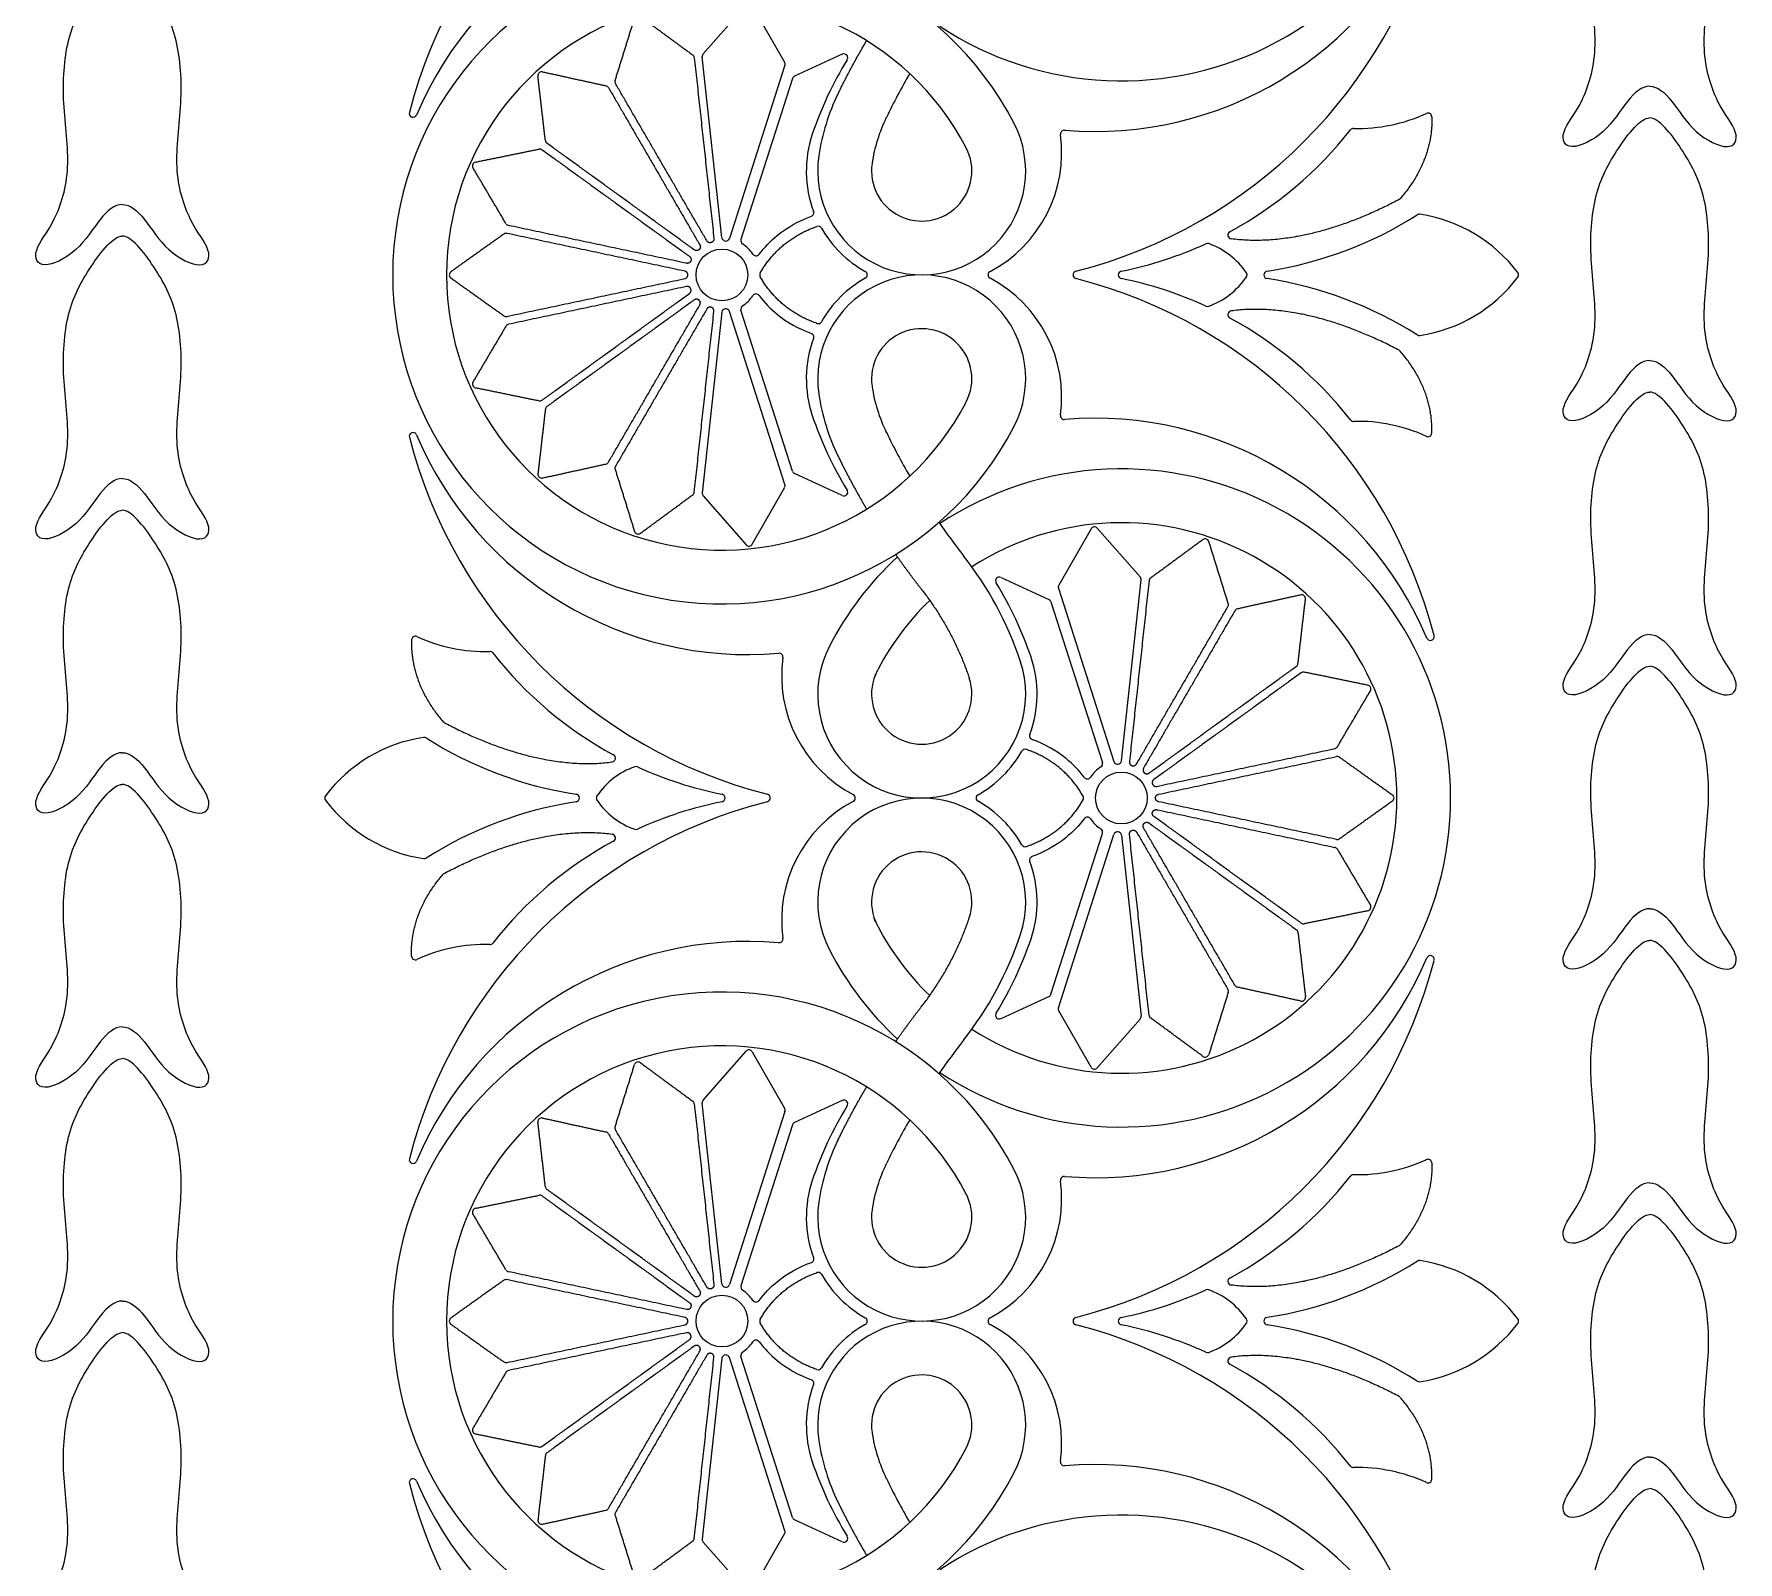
# Model space of a CAD drawing. Header units: millimetres. Extents: x -100 to 100, y -100 to 100.
# Drawn here: x 67.63 to 99.23, y -52.99 to -24.65 of the extents above; entities that cross this region are included whole.
import ezdxf

# ---------------------------------------------------------------- set-up
doc = ezdxf.new("R2010")
doc.units = ezdxf.units.MM
doc.header["$MEASUREMENT"] = 0
doc.layers.add('Layer 03', color=5, linetype='Continuous')

msp = doc.modelspace()

# ---------------------------------------------------------------- linework, layer by layer
at = {"layer": 'Layer 03'}
for p, q in [((80.039, -25.013), (80.834, -24.107)), ((80.948, -24.119), (81.546, -25.166)), ((80.385, -28.423), (80.021, -25.067)), ((81.552, -25.223), (80.522, -28.437)), ((82.617, -25.021), (81.732, -25.429)), ((81.694, -25.472), (80.737, -28.457)), ((80.385, -29.804), (80.021, -33.16)), ((81.552, -33.005), (80.522, -29.79)), ((81.694, -32.756), (80.737, -29.77)), ((82.617, -33.207), (81.732, -32.798)), ((80.948, -34.109), (81.546, -33.061)), ((80.039, -33.214), (80.834, -34.12)), ((87.229, -33.823), (86.631, -34.871)), ((88.139, -34.718), (87.343, -33.812)), ((85.56, -34.725), (86.446, -35.134)), ((86.625, -34.927), (87.655, -38.142)), ((87.792, -38.128), (88.156, -34.772)), ((86.483, -35.176), (87.44, -38.162)), ((86.483, -42.46), (87.44, -39.475)), ((86.625, -42.709), (87.655, -39.495)), ((87.792, -39.509), (88.156, -42.864)), ((85.56, -42.911), (86.446, -42.503)), ((87.229, -43.813), (86.631, -42.766)), ((88.139, -42.919), (87.343, -43.825)), ((80.039, -44.422), (80.834, -43.516)), ((80.948, -43.528), (81.546, -44.575)), ((80.385, -47.832), (80.021, -44.477)), ((82.617, -44.43), (81.732, -44.838)), ((81.552, -44.632), (80.522, -47.846)), ((81.694, -44.881), (80.737, -47.866)), ((80.385, -49.213), (80.021, -52.569)), ((81.552, -52.414), (80.522, -49.199)), ((81.694, -52.165), (80.737, -49.179)), ((82.617, -52.616), (81.732, -52.207)), ((80.039, -52.623), (80.834, -53.529)), ((80.948, -53.518), (81.546, -52.47))]:
    msp.add_line(p, q, dxfattribs=at)
for centre in [(80.384, -29.114), (87.793, -38.818), (80.384, -48.523)]:
    msp.add_circle(centre, 0.48, dxfattribs=at)
for centre, radius, start, end in [((83.507, -28.402), 9.211, 104.3254, 165.5405), ((87.793, -19.409), 6.105, 236.5062, 360), ((80.87, -28.745), 6.675, 85.1109, 157.0985), ((87.307, -19.778), 6.675, 265.1109, 337.0985), ((84.671, -20.121), 9.211, 284.3254, 345.5405), ((80.384, -29.114), 6.105, 27.4996, 180), ((80.384, -29.114), 5.107, 27.5, 180), ((79.802, -25.091), 0.0704, 6.1828, 53.6544), ((80.091, -25.06), 0.0704, 138.7112, 186.1828), ((81.485, -25.201), 0.0704, 342.235, 29.7066), ((88.456, -28.653), 6.747, 148.4433, 161.4283), ((82.647, -25.085), 0.0704, 328.4433, 114.7634), ((77.042, -25.415), 0.0704, 77.6021, 186.6068), ((78.471, -25.528), 0.0704, 162.659, 210.1306), ((81.761, -25.493), 0.0704, 114.7634, 162.235), ((94.945, -31.795), 12.802, 149.9203, 154.0496), ((78.219, -25.674), 0.0704, 30.1306, 77.6021), ((86.083, -27.482), 3.945, 154.0496, 171.5255), ((74.656, -26.12), 0.0704, 165.5405, 337.0985), ((86.083, -27.482), 2.947, 154.0496, 171.5255), ((92.184, -23.38), 3.016, 268.3699, 294.7926), ((93.478, -26.182), 0.0704, 2.313, 114.7926), ((84.089, -27.185), 2.14, 161.4283, 200.5145), ((84.089, -27.185), 1.928, 171.5255, 27.4989), ((84.186, -26.844), 2.499, 297.959, 7.7055), ((86.733, -26.499), 0.0704, 85.1109, 187.7055), ((86.363, -21.976), 7.211, 298.5007, 321.9383), ((92.096, -26.465), 0.0704, 88.3699, 141.9383), ((77.009, -26.849), 0.0704, 54.0783, 101.5499), ((77.18, -26.613), 0.0704, 186.6068, 234.0783), ((84.089, -27.185), 0.93, 171.5255, 27.5), ((75.828, -27.09), 0.0704, 101.5499, 210.5545), ((92.908, -27.653), 0.0704, 297.8858, 318.7274), ((82.019, -27.96), 0.0704, 290.2491, 20.5145), ((89.392, -21.871), 7.257, 278.7502, 302.3831), ((93.317, -28.059), 0.0704, 81.3906, 122.3831), ((92.908, -30.758), 2.8, 37.0477, 81.3906), ((76.381, -28.413), 0.0704, 78.0261, 125.4977), ((76.441, -28.129), 0.0704, 210.5545, 258.0261), ((80.455, -28.416), 0.0704, 186.1828, 342.235), ((82.169, -28.28), 0.0704, 29.693, 109.4667), ((84.089, -27.185), 2.14, 209.693, 240.7518), ((89.838, -28.375), 0.0704, 118.5007, 262.3825), ((80.805, -28.479), 0.0704, 162.235, 236.4901), ((80.384, -29.114), 0.691, 33.887, 56.4901), ((81.016, -28.689), 0.0704, 213.887, 322.6225), ((86.363, -21.976), 7.211, 281.4156, 294.5409), ((89.388, -28.6), 0.0704, 70.5139, 114.5409), ((88.94, -29.864), 1.411, 34.0307, 70.5139), ((75.399, -29.114), 0.0704, 125.4977, 234.5023), ((83.009, -29.114), 0.0704, 299.2482, 60.7518), ((85.391, -29.114), 0.0704, 117.959, 242.041), ((86.967, -29.114), 0.0704, 104.3254, 255.6746), ((87.804, -29.114), 0.0704, 101.4156, 258.5844), ((90.507, -29.114), 0.0704, 98.7502, 261.2498), ((80.384, -29.114), 6.105, 180, 332.5004), ((80.384, -29.114), 5.107, 180, 332.5), ((81.156, -29.114), 0.0704, 150.0428, 209.9572), ((84.089, -31.042), 1.928, 332.5011, 188.4745), ((84.089, -31.042), 2.14, 119.2482, 150.307), ((84.186, -31.383), 2.499, 352.2945, 62.041), ((84.671, -38.106), 9.211, 14.4595, 75.6746), ((86.363, -36.251), 7.211, 65.4591, 78.5844), ((88.94, -28.363), 1.411, 289.4861, 325.9693), ((90.052, -29.114), 0.0704, 325.9693, 34.0307), ((89.392, -36.356), 7.257, 57.6169, 81.2498), ((92.908, -27.469), 2.8, 278.6094, 322.9523), ((95.087, -29.114), 0.0704, 322.9523, 37.0477), ((80.805, -29.749), 0.0704, 123.5099, 197.765), ((80.384, -29.114), 0.691, 303.5099, 326.113), ((81.016, -29.538), 0.0704, 37.3775, 146.113), ((89.388, -29.627), 0.0704, 245.4591, 289.4861), ((76.381, -29.814), 0.0704, 234.5023, 281.9739), ((80.455, -29.812), 0.0704, 17.765, 173.8172), ((82.169, -29.947), 0.0704, 250.5333, 330.307), ((89.838, -29.852), 0.0704, 97.6175, 241.4993), ((86.363, -36.251), 7.211, 38.0617, 61.4993), ((76.441, -30.099), 0.0704, 101.9663, 149.4455), ((84.089, -31.042), 2.14, 159.4855, 198.5717), ((82.019, -30.268), 0.0704, 339.4855, 69.7509), ((84.089, -31.042), 0.93, 332.5, 188.4745), ((93.317, -30.168), 0.0704, 237.6169, 278.6094), ((92.908, -30.574), 0.0704, 41.2726, 62.1142), ((75.828, -31.137), 0.0704, 149.4455, 258.4501), ((86.083, -30.745), 2.947, 188.4745, 205.9504), ((77.009, -31.379), 0.0704, 258.4501, 305.9217), ((77.18, -31.615), 0.0704, 125.9217, 173.3932), ((86.083, -30.745), 3.945, 188.4745, 205.9504), ((88.456, -29.575), 6.747, 198.5717, 211.5567), ((86.733, -31.728), 0.0704, 172.2945, 274.8891), ((87.307, -38.449), 6.675, 22.9015, 94.8891), ((92.096, -31.762), 0.0704, 218.0617, 271.6301), ((92.184, -34.847), 3.016, 65.2074, 91.6301), ((74.656, -32.108), 0.0704, 22.9015, 194.4595), ((83.507, -29.825), 9.211, 194.4595, 255.6746), ((80.87, -29.483), 6.675, 202.9015, 274.8891), ((94.945, -26.432), 12.802, 205.9504, 210.0797), ((93.478, -32.045), 0.0704, 245.2074, 357.687), ((77.042, -32.812), 0.0704, 173.3932, 282.3979), ((78.219, -32.554), 0.0704, 282.3979, 329.8694), ((78.471, -32.7), 0.0704, 149.8694, 197.341), ((81.761, -32.734), 0.0704, 197.765, 245.2366), ((87.793, -38.818), 6.105, 0, 123.4938), ((79.802, -33.136), 0.0704, 306.3456, 353.8172), ((80.091, -33.168), 0.0704, 173.8172, 221.2888), ((81.485, -33.026), 0.0704, 330.2934, 17.765), ((82.647, -33.143), 0.0704, 245.2366, 31.5567), ((94.945, -26.432), 12.802, 214.6123, 218.0717), ((87.793, -38.818), 5.107, 0, 122.8968), ((87.29, -33.858), 0.0704, 41.2888, 150.2934), ((78.831, -33.851), 0.0704, 197.341, 306.3456), ((80.887, -34.074), 0.0704, 221.2888, 330.2934), ((89.347, -34.081), 0.0704, 17.341, 126.3456), ((87.793, -38.818), 6.105, 132.8864, 152.5), ((79.721, -38.357), 6.536, 18.5717, 38.0721), ((85.53, -34.789), 0.0704, 65.2366, 211.5567), ((88.086, -34.764), 0.0704, 353.8172, 41.2888), ((88.375, -34.796), 0.0704, 126.3456, 173.8172), ((79.721, -38.357), 6.747, 18.5717, 31.5567), ((86.692, -34.906), 0.0704, 150.2934, 197.765), ((91.136, -35.119), 0.0704, 353.3932, 102.3979), ((87.793, -38.818), 5.107, 134.1258, 153.3181), ((86.416, -35.198), 0.0704, 17.765, 65.2366), ((89.706, -35.232), 0.0704, 329.8694, 17.341), ((89.958, -35.378), 0.0704, 102.3979, 149.8694), ((74.699, -35.887), 0.0704, 65.2074, 177.687), ((75.993, -33.085), 3.016, 245.2074, 271.6301), ((84.089, -36.89), 1.928, 152.5, 18.5717), ((93.522, -35.824), 0.0704, 202.9015, 14.4595), ((76.081, -36.17), 0.0704, 38.0617, 91.6301), ((81.814, -31.681), 7.211, 218.0617, 241.4993), ((81.445, -36.204), 0.0704, 352.2945, 94.8891), ((83.991, -36.549), 2.499, 172.2945, 242.041), ((84.089, -36.89), 2.14, 339.4855, 18.5717), ((90.997, -36.317), 0.0704, 305.9217, 353.3932), ((84.089, -36.89), 0.93, 152.5, 18.5717), ((91.168, -36.553), 0.0704, 78.4501, 125.9217), ((92.349, -36.795), 0.0704, 329.4455, 78.4501), ((75.269, -37.358), 0.0704, 221.2726, 242.1142), ((75.269, -40.463), 2.8, 98.6094, 142.9523), ((74.86, -37.764), 0.0704, 57.6169, 98.6094), ((78.785, -31.576), 7.257, 237.6169, 261.2498), ((86.009, -37.985), 0.0704, 70.5333, 150.307), ((86.159, -37.664), 0.0704, 159.4855, 249.7509), ((91.736, -37.833), 0.0704, 281.9739, 329.4455), ((78.339, -38.08), 0.0704, 277.6175, 61.4993), ((84.089, -36.89), 2.14, 299.2482, 330.307), ((87.373, -38.183), 0.0704, 303.5099, 17.765), ((87.722, -38.12), 0.0704, 197.765, 353.8172), ((91.797, -38.118), 0.0704, 54.5023, 101.9739), ((79.237, -39.569), 1.411, 109.4861, 145.9693), ((78.79, -38.305), 0.0704, 65.4591, 109.4861), ((81.814, -31.681), 7.211, 245.4591, 258.5844), ((87.161, -38.394), 0.0704, 217.3775, 326.113), ((87.793, -38.818), 0.691, 123.5099, 146.113), ((73.09, -38.818), 0.0704, 142.9523, 217.0477), ((75.269, -37.174), 2.8, 217.0477, 261.3906), ((77.67, -38.818), 0.0704, 278.7502, 81.2498), ((78.126, -38.818), 0.0704, 145.9693, 214.0307), ((79.237, -38.068), 1.411, 214.0307, 250.5139), ((80.373, -38.818), 0.0704, 281.4156, 78.5844), ((81.21, -38.818), 0.0704, 284.3254, 75.6746), ((84.089, -40.747), 1.928, 341.4283, 207.5), ((82.786, -38.818), 0.0704, 297.959, 62.041), ((87.793, -38.818), 6.105, 236.5062, 360), ((87.793, -38.818), 5.107, 237.1032, 360), ((85.168, -38.818), 0.0704, 119.2482, 240.7518), ((87.021, -38.818), 0.0704, 330.0428, 29.9572), ((92.778, -38.818), 0.0704, 305.4977, 54.5023), ((83.507, -47.811), 9.211, 104.3254, 165.5405), ((78.785, -46.061), 7.257, 98.7502, 122.3831), ((81.814, -45.955), 7.211, 101.4156, 114.5409), ((83.991, -41.088), 2.499, 117.959, 187.7055), ((84.089, -40.747), 2.14, 29.693, 60.7518), ((87.161, -39.243), 0.0704, 33.887, 142.6225), ((78.339, -39.557), 0.0704, 298.5007, 82.3825), ((78.79, -39.332), 0.0704, 250.5139, 294.5409), ((87.793, -38.818), 0.691, 213.887, 236.4901), ((87.373, -39.453), 0.0704, 342.235, 56.4901), ((87.722, -39.516), 0.0704, 6.1828, 162.235), ((81.814, -45.955), 7.211, 118.5007, 141.9383), ((86.009, -39.652), 0.0704, 209.693, 289.4667), ((91.736, -39.803), 0.0704, 30.5545, 78.0337), ((91.797, -39.518), 0.0704, 258.0261, 305.4977), ((74.86, -39.872), 0.0704, 261.3906, 302.3831), ((84.089, -40.747), 0.93, 341.4283, 207.5), ((86.159, -39.972), 0.0704, 110.2491, 200.5145), ((84.089, -40.747), 2.14, 341.4283, 20.5145), ((75.269, -40.279), 0.0704, 117.8858, 138.7274), ((92.349, -40.842), 0.0704, 281.5499, 30.5545), ((87.793, -38.818), 5.107, 206.6819, 225.8742), ((79.721, -39.279), 6.536, 321.9279, 341.4283), ((90.997, -41.319), 0.0704, 6.6068, 54.0783), ((91.168, -41.083), 0.0704, 234.0783, 281.5499), ((80.87, -48.154), 6.675, 85.1109, 157.0985), ((75.993, -44.552), 3.016, 88.3699, 114.7926), ((76.081, -41.466), 0.0704, 268.3699, 321.9383), ((81.445, -41.432), 0.0704, 265.1109, 7.7055), ((87.793, -38.818), 6.105, 207.5, 227.1136), ((79.721, -39.279), 6.747, 328.4433, 341.4283), ((74.699, -41.75), 0.0704, 182.313, 294.7926), ((87.307, -39.187), 6.675, 265.1109, 337.0985), ((84.671, -39.53), 9.211, 284.3254, 345.5405), ((93.522, -41.812), 0.0704, 345.5405, 157.0985), ((89.958, -42.258), 0.0704, 210.1306, 257.6021), ((80.384, -48.523), 6.105, 27.4996, 180), ((86.416, -42.439), 0.0704, 294.7634, 342.235), ((89.706, -42.404), 0.0704, 342.659, 30.1306), ((91.136, -42.517), 0.0704, 257.6021, 6.6068), ((85.53, -42.847), 0.0704, 148.4433, 294.7634), ((86.692, -42.731), 0.0704, 162.235, 209.7066), ((88.086, -42.872), 0.0704, 318.7112, 6.1828), ((88.375, -42.841), 0.0704, 186.1828, 233.6544), ((80.384, -48.523), 5.107, 27.5, 180), ((80.887, -43.563), 0.0704, 29.7066, 138.7112), ((94.945, -51.204), 12.802, 141.9283, 145.3877), ((89.347, -43.555), 0.0704, 233.6544, 342.659), ((78.831, -43.786), 0.0704, 53.6544, 162.659), ((87.29, -43.778), 0.0704, 209.7066, 318.7112), ((79.802, -44.5), 0.0704, 6.1828, 53.6544), ((80.091, -44.469), 0.0704, 138.7112, 186.1828), ((88.456, -48.062), 6.747, 148.4433, 161.4283), ((82.647, -44.494), 0.0704, 328.4433, 114.7634), ((77.042, -44.824), 0.0704, 77.6021, 186.6068), ((81.485, -44.61), 0.0704, 342.235, 29.7066), ((81.761, -44.902), 0.0704, 114.7634, 162.235), ((94.945, -51.204), 12.802, 149.9203, 154.0496), ((78.219, -45.083), 0.0704, 30.1306, 77.6021), ((78.471, -44.937), 0.0704, 162.659, 210.1306), ((86.083, -46.892), 3.945, 154.0496, 171.5255), ((74.656, -45.529), 0.0704, 165.5405, 337.0985), ((84.089, -46.594), 1.928, 171.5255, 27.4989), ((86.083, -46.892), 2.947, 154.0496, 171.5255), ((92.096, -45.875), 0.0704, 88.3699, 141.9383), ((92.184, -42.789), 3.016, 268.3699, 294.7926), ((93.478, -45.591), 0.0704, 2.313, 114.7926), ((77.18, -46.022), 0.0704, 186.6068, 234.0783), ((84.089, -46.594), 2.14, 161.4283, 200.5145), ((84.186, -46.253), 2.499, 297.959, 7.7055), ((86.733, -45.909), 0.0704, 85.1109, 187.7055), ((86.363, -41.386), 7.211, 298.5007, 321.9383), ((75.828, -46.499), 0.0704, 101.5499, 210.5545), ((77.009, -46.258), 0.0704, 54.0783, 101.5499), ((84.089, -46.594), 0.93, 171.5255, 27.5), ((82.019, -47.369), 0.0704, 290.2491, 20.5145), ((92.908, -47.062), 0.0704, 297.8858, 318.7274), ((76.441, -47.538), 0.0704, 210.5545, 258.0261), ((82.169, -47.689), 0.0704, 29.693, 109.4667), ((84.089, -46.594), 2.14, 209.693, 240.7518), ((89.392, -41.28), 7.257, 278.7502, 302.3831), ((93.317, -47.469), 0.0704, 81.3906, 122.3831), ((92.908, -50.167), 2.8, 37.0477, 81.3906), ((76.381, -47.823), 0.0704, 78.0261, 125.4977), ((80.455, -47.825), 0.0704, 186.1828, 342.235), ((80.805, -47.888), 0.0704, 162.235, 236.4901), ((80.384, -48.523), 0.691, 33.887, 56.4901), ((86.363, -41.386), 7.211, 281.4156, 294.5409), ((89.388, -48.009), 0.0704, 70.5139, 114.5409), ((88.94, -49.273), 1.411, 34.0307, 70.5139), ((89.838, -47.784), 0.0704, 118.5007, 262.3825), ((81.016, -48.098), 0.0704, 213.887, 322.6225), ((80.384, -48.523), 6.105, 180, 332.5004), ((80.384, -48.523), 5.107, 180, 332.5), ((75.399, -48.523), 0.0704, 125.4977, 234.5023), ((81.156, -48.523), 0.0704, 150.0428, 209.9572), ((84.089, -50.451), 1.928, 332.5011, 188.4745), ((84.089, -50.451), 2.14, 119.2482, 150.307), ((83.009, -48.523), 0.0704, 299.2482, 60.7518), ((85.391, -48.523), 0.0704, 117.959, 242.041), ((84.186, -50.792), 2.499, 352.2945, 62.041), ((86.967, -48.523), 0.0704, 104.3254, 255.6746), ((84.671, -57.516), 9.211, 14.4595, 75.6746), ((87.804, -48.523), 0.0704, 101.4156, 258.5844), ((86.363, -55.66), 7.211, 65.4591, 78.5844), ((88.94, -47.772), 1.411, 289.4861, 325.9693), ((90.052, -48.523), 0.0704, 325.9693, 34.0307), ((90.507, -48.523), 0.0704, 98.7502, 261.2498), ((89.392, -55.765), 7.257, 57.6169, 81.2498), ((92.908, -46.878), 2.8, 278.6094, 322.9523), ((95.087, -48.523), 0.0704, 322.9523, 37.0477), ((80.384, -48.523), 0.691, 303.5099, 326.113), ((81.016, -48.947), 0.0704, 37.3775, 146.113), ((76.381, -49.223), 0.0704, 234.5023, 281.9739), ((80.455, -49.221), 0.0704, 17.765, 173.8172), ((80.805, -49.158), 0.0704, 123.5099, 197.765), ((89.388, -49.036), 0.0704, 245.4591, 289.4861), ((89.838, -49.261), 0.0704, 97.6175, 241.4993), ((76.441, -49.508), 0.0704, 101.9663, 149.4455), ((82.169, -49.356), 0.0704, 250.5333, 330.307), ((84.089, -50.451), 0.93, 332.5, 188.4745), ((86.363, -55.66), 7.211, 38.0617, 61.4993), ((84.089, -50.451), 2.14, 159.4855, 198.5717), ((82.019, -49.677), 0.0704, 339.4855, 69.7509), ((92.908, -49.983), 0.0704, 41.2726, 62.1142), ((93.317, -49.577), 0.0704, 237.6169, 278.6094), ((75.828, -50.546), 0.0704, 149.4455, 258.4501), ((77.009, -50.788), 0.0704, 258.4501, 305.9217), ((86.083, -50.154), 3.945, 188.4745, 205.9504), ((86.083, -50.154), 2.947, 188.4745, 205.9504), ((77.18, -51.024), 0.0704, 125.9217, 173.3932), ((88.456, -48.984), 6.747, 198.5717, 211.5567), ((86.733, -51.137), 0.0704, 172.2945, 274.8891), ((87.307, -57.858), 6.675, 22.9015, 94.8891), ((74.656, -51.517), 0.0704, 22.9015, 194.4595), ((80.87, -48.892), 6.675, 202.9015, 274.8891), ((94.945, -45.841), 12.802, 205.9504, 210.0797), ((92.096, -51.171), 0.0704, 218.0617, 271.6301), ((92.184, -54.256), 3.016, 65.2074, 91.6301), ((93.478, -51.454), 0.0704, 245.2074, 357.687), ((83.507, -49.235), 9.211, 194.4595, 255.6746), ((78.219, -51.963), 0.0704, 282.3979, 329.8694), ((78.471, -52.109), 0.0704, 149.8694, 197.341), ((87.793, -58.227), 6.105, 360, 123.4938), ((77.042, -52.222), 0.0704, 173.3932, 282.3979), ((81.485, -52.435), 0.0704, 330.2934, 17.765), ((81.761, -52.143), 0.0704, 197.765, 245.2366), ((79.802, -52.545), 0.0704, 306.3456, 353.8172), ((80.091, -52.577), 0.0704, 173.8172, 221.2888), ((82.647, -52.552), 0.0704, 245.2366, 31.5567)]:
    msp.add_arc(centre, radius, start, end, dxfattribs=at)
for points, degree in [([(97.589, -25.614), (97.444, -25.614), (97.179, -25.84), (96.777, -26.505), (96.06, -26.854), (95.898, -26.487), (96.353, -25.963), (96.659, -24.957), (96.459, -23.738), (96.531, -22.509), (96.969, -21.688), (97.422, -21.115), (97.589, -21.115)], 3), ([(97.589, -25.614), (97.734, -25.614), (97.998, -25.84), (98.4, -26.505), (99.117, -26.854), (99.279, -26.487), (98.825, -25.963), (98.518, -24.957), (98.719, -23.738), (98.647, -22.509), (98.208, -21.688), (97.755, -21.115), (97.589, -21.115)], 3), ([(69.265, -27.806), (69.12, -27.806), (68.856, -28.032), (68.454, -28.697), (67.737, -29.046), (67.575, -28.679), (68.029, -28.155), (68.335, -27.149), (68.135, -25.93), (68.207, -24.701), (68.646, -23.88), (69.099, -23.307), (69.265, -23.307)], 3), ([(69.265, -27.806), (69.41, -27.806), (69.675, -28.032), (70.077, -28.697), (70.793, -29.046), (70.956, -28.679), (70.501, -28.155), (70.195, -27.149), (70.395, -25.93), (70.323, -24.701), (69.885, -23.88), (69.432, -23.307), (69.265, -23.307)], 3), ([(78.872, -24.32), (79.358, -24.677), (79.844, -25.034)], 2), ([(78.404, -25.507), (78.584, -24.931), (78.763, -24.355)], 2), ([(79.872, -25.084), (80.054, -26.761), (80.236, -28.439)], 2), ([(77.11, -26.621), (77.041, -26.022), (76.972, -25.423)], 2), ([(77.057, -25.346), (77.646, -25.476), (78.234, -25.605)], 2), ([(80.105, -28.482), (79.257, -27.023), (78.41, -25.563)], 2), ([(78.28, -25.638), (79.127, -27.098), (79.975, -28.558)], 2), ([(97.589, -30.7), (97.444, -30.7), (97.179, -30.926), (96.777, -31.59), (96.06, -31.94), (95.898, -31.573), (96.353, -31.049), (96.659, -30.043), (96.459, -28.824), (96.531, -27.595), (96.969, -26.774), (97.422, -26.201), (97.589, -26.201)], 3), ([(97.589, -30.7), (97.734, -30.7), (97.998, -30.926), (98.4, -31.59), (99.117, -31.94), (99.279, -31.573), (98.825, -31.049), (98.518, -30.043), (98.719, -28.824), (98.647, -27.595), (98.208, -26.774), (97.755, -26.201), (97.589, -26.201)], 3), ([(75.814, -27.021), (76.405, -26.9), (76.995, -26.78)], 2), ([(77.051, -26.792), (78.417, -27.782), (79.784, -28.772)], 2), ([(79.872, -28.65), (78.506, -27.66), (77.139, -26.67)], 2), ([(76.38, -28.164), (76.074, -27.645), (75.767, -27.126)], 2), ([(81.409, -28.383), (81.594, -28.232), (81.807, -28.113), (82.043, -28.026)], 3), ([(69.265, -32.892), (69.12, -32.892), (68.856, -33.118), (68.454, -33.782), (67.737, -34.132), (67.575, -33.765), (68.029, -33.241), (68.335, -32.235), (68.135, -31.016), (68.207, -29.787), (68.646, -28.966), (69.099, -28.393), (69.265, -28.393)], 3), ([(69.265, -32.892), (69.41, -32.892), (69.675, -33.118), (70.077, -33.782), (70.793, -34.132), (70.956, -33.765), (70.501, -33.241), (70.195, -32.235), (70.395, -31.016), (70.323, -29.787), (69.885, -28.966), (69.432, -28.393), (69.265, -28.393)], 3), ([(76.34, -28.356), (75.849, -28.706), (75.358, -29.056)], 2), ([(79.697, -29.045), (78.046, -28.695), (76.395, -28.344)], 2), ([(79.728, -28.898), (78.077, -28.548), (76.426, -28.197)], 2), ([(81.072, -28.732), (81.172, -28.602), (81.284, -28.485), (81.409, -28.383)], 3), ([(81.095, -29.078), (81.452, -28.459), (82.145, -28.214)], 2), ([(75.358, -29.171), (75.849, -29.521), (76.34, -29.871)], 2), ([(76.395, -29.883), (78.046, -29.533), (79.697, -29.183)], 2), ([(79.727, -29.33), (78.077, -29.68), (76.426, -30.03)], 2), ([(82.145, -30.014), (81.452, -29.769), (81.095, -29.149)], 2), ([(77.051, -31.436), (78.417, -30.446), (79.783, -29.456)], 2), ([(79.872, -29.577), (78.506, -30.567), (77.139, -31.557)], 2), ([(78.28, -32.589), (79.127, -31.129), (79.975, -29.67)], 2), ([(81.072, -29.495), (81.172, -29.625), (81.284, -29.742), (81.409, -29.844)], 3), ([(80.105, -29.745), (79.257, -31.205), (78.41, -32.664)], 2), ([(79.872, -33.144), (80.054, -31.466), (80.236, -29.788)], 2), ([(81.409, -29.844), (81.594, -29.995), (81.807, -30.114), (82.043, -30.201)], 3), ([(76.38, -30.063), (76.074, -30.582), (75.767, -31.101)], 2), ([(75.814, -31.206), (76.405, -31.327), (76.995, -31.448)], 2), ([(97.589, -35.786), (97.444, -35.786), (97.179, -36.012), (96.777, -36.676), (96.06, -37.026), (95.898, -36.659), (96.353, -36.135), (96.659, -35.129), (96.459, -33.91), (96.531, -32.681), (96.969, -31.86), (97.422, -31.287), (97.589, -31.287)], 3), ([(97.589, -35.786), (97.734, -35.786), (97.998, -36.012), (98.4, -36.676), (99.117, -37.026), (99.279, -36.659), (98.825, -36.135), (98.518, -35.129), (98.719, -33.91), (98.647, -32.681), (98.208, -31.86), (97.755, -31.287), (97.589, -31.287)], 3), ([(77.11, -31.606), (77.041, -32.205), (76.972, -32.804)], 2), ([(77.057, -32.881), (77.646, -32.752), (78.234, -32.622)], 2), ([(78.404, -32.721), (78.584, -33.296), (78.763, -33.872)], 2), ([(69.265, -37.978), (69.12, -37.978), (68.856, -38.204), (68.454, -38.868), (67.737, -39.218), (67.575, -38.851), (68.029, -38.327), (68.335, -37.321), (68.135, -36.102), (68.207, -34.873), (68.646, -34.052), (69.099, -33.479), (69.265, -33.479)], 3), ([(69.265, -37.978), (69.41, -37.978), (69.675, -38.204), (70.077, -38.868), (70.793, -39.218), (70.956, -38.851), (70.501, -38.327), (70.195, -37.321), (70.395, -36.102), (70.323, -34.873), (69.885, -34.052), (69.432, -33.479), (69.265, -33.479)], 3), ([(78.872, -33.908), (79.358, -33.55), (79.844, -33.193)], 2), ([(89.305, -34.024), (88.819, -34.382), (88.333, -34.739)], 2), ([(89.773, -35.211), (89.594, -34.636), (89.414, -34.06)], 2), ([(88.305, -34.788), (88.123, -36.466), (87.942, -38.144)], 2), ([(91.121, -35.051), (90.532, -35.18), (89.943, -35.31)], 2), ([(88.073, -38.187), (88.92, -36.727), (89.767, -35.268)], 2), ([(89.897, -35.343), (89.05, -36.803), (88.203, -38.262)], 2), ([(91.067, -36.325), (91.136, -35.726), (91.206, -35.128)], 2), ([(88.305, -38.355), (89.672, -37.365), (91.038, -36.374)], 2), ([(91.126, -36.496), (89.76, -37.486), (88.393, -38.476)], 2), ([(92.363, -36.726), (91.773, -36.605), (91.182, -36.484)], 2), ([(97.589, -40.872), (97.444, -40.872), (97.179, -41.098), (96.777, -41.762), (96.06, -42.112), (95.898, -41.745), (96.353, -41.22), (96.659, -40.215), (96.459, -38.996), (96.531, -37.767), (96.969, -36.945), (97.422, -36.373), (97.589, -36.373)], 3), ([(97.589, -40.872), (97.734, -40.872), (97.998, -41.098), (98.4, -41.762), (99.117, -42.112), (99.279, -41.745), (98.825, -41.22), (98.518, -40.215), (98.719, -38.996), (98.647, -37.767), (98.208, -36.945), (97.755, -36.373), (97.589, -36.373)], 3), ([(91.797, -37.869), (92.103, -37.35), (92.41, -36.83)], 2), ([(86.768, -38.088), (86.583, -37.937), (86.37, -37.818), (86.134, -37.73)], 3), ([(88.449, -38.602), (90.1, -38.252), (91.751, -37.902)], 2), ([(87.082, -38.783), (86.725, -38.163), (86.032, -37.918)], 2), ([(87.105, -38.436), (87.006, -38.307), (86.893, -38.19), (86.768, -38.088)], 3), ([(88.48, -38.749), (90.131, -38.399), (91.782, -38.049)], 2), ([(91.838, -38.061), (92.328, -38.411), (92.819, -38.761)], 2), ([(69.265, -43.064), (69.12, -43.064), (68.856, -43.29), (68.454, -43.954), (67.737, -44.304), (67.575, -43.937), (68.029, -43.412), (68.335, -42.407), (68.135, -41.188), (68.207, -39.959), (68.646, -39.138), (69.099, -38.565), (69.265, -38.565)], 3), ([(69.265, -43.064), (69.41, -43.064), (69.675, -43.29), (70.077, -43.954), (70.793, -44.304), (70.956, -43.937), (70.501, -43.412), (70.195, -42.407), (70.395, -41.188), (70.323, -39.959), (69.885, -39.138), (69.432, -38.565), (69.265, -38.565)], 3), ([(86.032, -39.718), (86.725, -39.473), (87.082, -38.853)], 2), ([(91.126, -41.14), (89.76, -40.151), (88.394, -39.161)], 2), ([(88.45, -39.035), (90.1, -39.385), (91.751, -39.734)], 2), ([(91.782, -39.587), (90.131, -39.237), (88.48, -38.887)], 2), ([(92.819, -38.876), (92.328, -39.226), (91.838, -39.576)], 2), ([(87.105, -39.2), (87.006, -39.33), (86.893, -39.447), (86.768, -39.549)], 3), ([(88.305, -42.848), (88.123, -41.17), (87.942, -39.493)], 2), ([(88.073, -39.45), (88.92, -40.909), (89.767, -42.369)], 2), ([(89.897, -42.293), (89.05, -40.834), (88.203, -39.374)], 2), ([(88.305, -39.282), (89.672, -40.272), (91.038, -41.262)], 2), ([(86.768, -39.549), (86.583, -39.7), (86.37, -39.819), (86.134, -39.906)], 3), ([(91.797, -39.768), (92.103, -40.287), (92.41, -40.806)], 2), ([(92.363, -40.911), (91.773, -41.032), (91.182, -41.152)], 2), ([(91.067, -41.311), (91.136, -41.91), (91.206, -42.509)], 2), ([(97.589, -45.958), (97.444, -45.958), (97.179, -46.184), (96.777, -46.848), (96.06, -47.198), (95.898, -46.831), (96.353, -46.306), (96.659, -45.301), (96.459, -44.082), (96.531, -42.853), (96.969, -42.031), (97.422, -41.459), (97.589, -41.459)], 3), ([(97.589, -45.958), (97.734, -45.958), (97.998, -46.184), (98.4, -46.848), (99.117, -47.198), (99.279, -46.831), (98.825, -46.306), (98.518, -45.301), (98.719, -44.082), (98.647, -42.853), (98.208, -42.031), (97.755, -41.459), (97.589, -41.459)], 3), ([(91.121, -42.586), (90.532, -42.456), (89.943, -42.327)], 2), ([(89.773, -42.425), (89.594, -43.001), (89.414, -43.576)], 2), ([(89.305, -43.612), (88.819, -43.255), (88.333, -42.897)], 2), ([(69.265, -48.15), (69.12, -48.15), (68.856, -48.376), (68.454, -49.04), (67.737, -49.39), (67.575, -49.023), (68.029, -48.498), (68.335, -47.493), (68.135, -46.274), (68.207, -45.045), (68.646, -44.223), (69.099, -43.651), (69.265, -43.651)], 3), ([(69.265, -48.15), (69.41, -48.15), (69.675, -48.376), (70.077, -49.04), (70.793, -49.39), (70.956, -49.023), (70.501, -48.498), (70.195, -47.493), (70.395, -46.274), (70.323, -45.045), (69.885, -44.223), (69.432, -43.651), (69.265, -43.651)], 3), ([(78.404, -44.916), (78.584, -44.34), (78.763, -43.765)], 2), ([(78.872, -43.729), (79.358, -44.086), (79.844, -44.444)], 2), ([(79.872, -44.493), (80.054, -46.171), (80.236, -47.848)], 2), ([(77.11, -46.03), (77.041, -45.431), (76.972, -44.832)], 2), ([(77.057, -44.755), (77.646, -44.885), (78.234, -45.014)], 2), ([(78.28, -45.048), (79.127, -46.507), (79.975, -47.967)], 2), ([(80.105, -47.891), (79.257, -46.432), (78.41, -44.972)], 2), ([(79.872, -48.059), (78.506, -47.069), (77.139, -46.079)], 2), ([(75.814, -46.43), (76.405, -46.309), (76.995, -46.189)], 2), ([(77.051, -46.201), (78.417, -47.191), (79.784, -48.181)], 2), ([(76.38, -47.573), (76.074, -47.054), (75.767, -46.535)], 2), ([(97.589, -51.044), (97.444, -51.044), (97.179, -51.27), (96.777, -51.934), (96.06, -52.284), (95.898, -51.917), (96.353, -51.392), (96.659, -50.387), (96.459, -49.168), (96.531, -47.939), (96.969, -47.117), (97.422, -46.545), (97.589, -46.545)], 3), ([(97.589, -51.044), (97.734, -51.044), (97.998, -51.27), (98.4, -51.934), (99.117, -52.284), (99.279, -51.917), (98.825, -51.392), (98.518, -50.387), (98.719, -49.168), (98.647, -47.939), (98.208, -47.117), (97.755, -46.545), (97.589, -46.545)], 3), ([(79.728, -48.307), (78.077, -47.957), (76.426, -47.607)], 2), ([(81.095, -48.488), (81.452, -47.868), (82.145, -47.623)], 2), ([(81.409, -47.792), (81.594, -47.641), (81.807, -47.522), (82.043, -47.435)], 3), ([(76.34, -47.765), (75.849, -48.115), (75.358, -48.465)], 2), ([(79.697, -48.454), (78.046, -48.104), (76.395, -47.754)], 2), ([(81.072, -48.141), (81.172, -48.011), (81.284, -47.894), (81.409, -47.792)], 3), ([(75.358, -48.58), (75.849, -48.93), (76.34, -49.28)], 2), ([(76.395, -49.292), (78.046, -48.942), (79.697, -48.592)], 2), ([(82.145, -49.423), (81.452, -49.178), (81.095, -48.558)], 2), ([(69.265, -53.236), (69.12, -53.236), (68.856, -53.462), (68.454, -54.126), (67.737, -54.476), (67.575, -54.109), (68.029, -53.584), (68.335, -52.579), (68.135, -51.36), (68.207, -50.131), (68.646, -49.309), (69.099, -48.737), (69.265, -48.737)], 3), ([(69.265, -53.236), (69.41, -53.236), (69.675, -53.462), (70.077, -54.126), (70.793, -54.476), (70.956, -54.109), (70.501, -53.584), (70.195, -52.579), (70.395, -51.36), (70.323, -50.131), (69.885, -49.309), (69.432, -48.737), (69.265, -48.737)], 3), ([(79.727, -48.739), (78.077, -49.089), (76.426, -49.439)], 2), ([(77.051, -50.845), (78.417, -49.855), (79.783, -48.865)], 2), ([(81.072, -48.905), (81.172, -49.034), (81.284, -49.151), (81.409, -49.253)], 3), ([(79.872, -48.986), (78.506, -49.976), (77.139, -50.967)], 2), ([(78.28, -51.998), (79.127, -50.538), (79.975, -49.079)], 2), ([(80.105, -49.154), (79.257, -50.614), (78.41, -52.073)], 2), ([(79.872, -52.553), (80.054, -50.875), (80.236, -49.197)], 2), ([(81.409, -49.253), (81.594, -49.404), (81.807, -49.523), (82.043, -49.611)], 3), ([(76.38, -49.472), (76.074, -49.991), (75.767, -50.511)], 2), ([(75.814, -50.615), (76.405, -50.736), (76.995, -50.857)], 2), ([(77.11, -51.016), (77.041, -51.615), (76.972, -52.213)], 2), ([(97.589, -56.13), (97.444, -56.13), (97.179, -56.356), (96.777, -57.02), (96.06, -57.37), (95.898, -57.003), (96.353, -56.478), (96.659, -55.473), (96.459, -54.253), (96.531, -53.025), (96.969, -52.203), (97.422, -51.631), (97.589, -51.631)], 3), ([(97.589, -56.13), (97.734, -56.13), (97.998, -56.356), (98.4, -57.02), (99.117, -57.37), (99.279, -57.003), (98.825, -56.478), (98.518, -55.473), (98.719, -54.253), (98.647, -53.025), (98.208, -52.203), (97.755, -51.631), (97.589, -51.631)], 3), ([(77.057, -52.29), (77.646, -52.161), (78.234, -52.031)], 2), ([(78.404, -52.13), (78.584, -52.705), (78.763, -53.281)], 2), ([(78.872, -53.317), (79.358, -52.959), (79.844, -52.602)], 2)]:
    msp.add_open_spline(points, degree=degree, dxfattribs=at)
for points, weights in [([(82.536, -25.756), (82.782, -25.252), (83.067, -24.769)], [0.999999997335, 0.997851911537, 0.997354930222]), ([(93.549, -26.179), (93.581, -26.993), (92.961, -27.7)], [0.991086190686, 0.931627267798, 0.998993724523]), ([(92.941, -27.716), (91.213, -28.63), (89.828, -28.445)], [0.996253518444, 0.951418316504, 0.992804499628]), ([(92.941, -30.512), (91.213, -29.597), (89.828, -29.782)], [0.996253518444, 0.951418316504, 0.992804499628]), ([(93.549, -32.048), (93.581, -31.234), (92.961, -30.528)], [0.991086190686, 0.931627267798, 0.998993724523]), ([(82.536, -32.471), (82.782, -32.976), (83.067, -33.459)], [0.999999997335, 0.997851911537, 0.997354930222]), ([(83.606, -34.299), (83.834, -34.627), (84.081, -34.942)], [0.997776199129, 0.998468414763, 1]), ([(84.081, -34.942), (84.668, -35.691), (84.971, -36.593)], [1, 0.985555526944, 1]), ([(74.629, -35.884), (74.596, -36.698), (75.216, -37.404)], [0.991086190686, 0.931627267798, 0.998993724523]), ([(83.23, -36.525), (83.218, -36.559), (83.207, -36.593)], [0.998930088524, 0.99944361276, 1]), ([(75.236, -37.42), (76.965, -38.335), (78.349, -38.15)], [0.996253518444, 0.951418316504, 0.992804499628]), ([(75.236, -40.216), (76.965, -39.302), (78.349, -39.487)], [0.996253518444, 0.951418316504, 0.992804499628]), ([(74.629, -41.753), (74.596, -40.939), (75.216, -40.232)], [0.991086190686, 0.931627267798, 0.998993724523]), ([(83.23, -41.111), (83.218, -41.077), (83.207, -41.043)], [0.998930088524, 0.99944361276, 1]), ([(84.081, -42.694), (84.668, -41.945), (84.971, -41.043)], [1, 0.985555526944, 1]), ([(83.606, -43.338), (83.834, -43.009), (84.081, -42.694)], [0.997776199129, 0.998468414763, 1]), ([(82.536, -45.165), (82.782, -44.661), (83.067, -44.178)], [0.999999997335, 0.997851911537, 0.997354930222]), ([(93.549, -45.588), (93.581, -46.402), (92.961, -47.109)], [0.991086190686, 0.931627267798, 0.998993724523]), ([(92.941, -47.125), (91.213, -48.039), (89.828, -47.854)], [0.996253518444, 0.951418316504, 0.992804499628]), ([(92.941, -49.921), (91.213, -49.006), (89.828, -49.191)], [0.996253518444, 0.951418316504, 0.992804499628]), ([(93.549, -51.457), (93.581, -50.643), (92.961, -49.937)], [0.991086190686, 0.931627267798, 0.998993724523]), ([(82.536, -51.88), (82.782, -52.385), (83.067, -52.868)], [0.999999997335, 0.997851911537, 0.997354930222])]:
    msp.add_rational_spline(points, weights, degree=2, dxfattribs=at)
for points, weights, knots in [([(79.975, -28.558), (80.003, -28.607), (79.961, -28.645), (79.919, -28.684), (79.872, -28.65)], [1, 0.777002532812, 1, 0.777002532812, 1], [3.7649943, 3.7649943, 3.7649943, 3.846703, 3.846703, 3.9284118, 3.9284118, 3.9284118]), ([(80.236, -28.439), (80.242, -28.496), (80.187, -28.514), (80.133, -28.532), (80.105, -28.482)], [1, 0.777002534164, 1, 0.777002534164, 1], [3.7649943, 3.7649943, 3.7649943, 3.846703, 3.846703, 3.9284118, 3.9284118, 3.9284118]), ([(79.697, -29.183), (79.753, -29.171), (79.753, -29.114), (79.753, -29.057), (79.697, -29.045)], [1, 0.777002531931, 1, 0.777002531931, 1], [4.039016, 4.039016, 4.039016, 4.1207247, 4.1207247, 4.2024335, 4.2024335, 4.2024335]), ([(79.784, -28.772), (79.83, -28.805), (79.807, -28.857), (79.784, -28.91), (79.728, -28.898)], [1, 0.777002534424, 1, 0.777002534424, 1], [6.4880822, 6.4880822, 6.4880822, 6.5697909, 6.5697909, 6.6514997, 6.6514997, 6.6514997]), ([(79.783, -29.456), (79.83, -29.423), (79.806, -29.37), (79.783, -29.318), (79.727, -29.33)], [1, 0.776560308122, 1, 0.776560308122, 1], [6.4871414, 6.4871414, 6.4871414, 6.5689344, 6.5689344, 6.6507274, 6.6507274, 6.6507274]), ([(79.975, -29.67), (80.003, -29.62), (79.961, -29.582), (79.919, -29.544), (79.872, -29.577)], [1, 0.777002532812, 1, 0.777002532812, 1], [3.7649943, 3.7649943, 3.7649943, 3.846703, 3.846703, 3.9284118, 3.9284118, 3.9284118]), ([(80.236, -29.788), (80.242, -29.731), (80.187, -29.714), (80.133, -29.696), (80.105, -29.745)], [1, 0.777002534164, 1, 0.777002534164, 1], [3.7649943, 3.7649943, 3.7649943, 3.846703, 3.846703, 3.9284118, 3.9284118, 3.9284118]), ([(87.942, -38.144), (87.936, -38.201), (87.99, -38.218), (88.044, -38.236), (88.073, -38.187)], [1, 0.777002534164, 1, 0.777002534164, 1], [3.7649943, 3.7649943, 3.7649943, 3.846703, 3.846703, 3.9284118, 3.9284118, 3.9284118]), ([(88.203, -38.262), (88.174, -38.312), (88.216, -38.35), (88.259, -38.388), (88.305, -38.355)], [1, 0.777002532812, 1, 0.777002532812, 1], [3.7649943, 3.7649943, 3.7649943, 3.846703, 3.846703, 3.9284118, 3.9284118, 3.9284118]), ([(88.393, -38.476), (88.347, -38.51), (88.37, -38.562), (88.393, -38.614), (88.449, -38.602)], [1, 0.777002534424, 1, 0.777002534424, 1], [6.4880822, 6.4880822, 6.4880822, 6.5697909, 6.5697909, 6.6514997, 6.6514997, 6.6514997]), ([(88.48, -38.887), (88.424, -38.875), (88.424, -38.818), (88.424, -38.761), (88.48, -38.749)], [1, 0.777002531931, 1, 0.777002531931, 1], [4.039016, 4.039016, 4.039016, 4.1207247, 4.1207247, 4.2024335, 4.2024335, 4.2024335]), ([(88.394, -39.161), (88.348, -39.127), (88.371, -39.075), (88.394, -39.023), (88.45, -39.035)], [1, 0.776560308122, 1, 0.776560308122, 1], [6.4871414, 6.4871414, 6.4871414, 6.5689344, 6.5689344, 6.6507274, 6.6507274, 6.6507274]), ([(87.942, -39.493), (87.936, -39.436), (87.99, -39.418), (88.044, -39.4), (88.073, -39.45)], [1, 0.777002534164, 1, 0.777002534164, 1], [3.7649943, 3.7649943, 3.7649943, 3.846703, 3.846703, 3.9284118, 3.9284118, 3.9284118]), ([(88.203, -39.374), (88.174, -39.325), (88.216, -39.287), (88.259, -39.248), (88.305, -39.282)], [1, 0.777002532812, 1, 0.777002532812, 1], [3.7649943, 3.7649943, 3.7649943, 3.846703, 3.846703, 3.9284118, 3.9284118, 3.9284118]), ([(79.975, -47.967), (80.003, -48.016), (79.961, -48.054), (79.919, -48.093), (79.872, -48.059)], [1, 0.777002532812, 1, 0.777002532812, 1], [3.7649943, 3.7649943, 3.7649943, 3.846703, 3.846703, 3.9284118, 3.9284118, 3.9284118]), ([(80.236, -47.848), (80.242, -47.905), (80.187, -47.923), (80.133, -47.941), (80.105, -47.891)], [1, 0.777002534164, 1, 0.777002534164, 1], [3.7649943, 3.7649943, 3.7649943, 3.846703, 3.846703, 3.9284118, 3.9284118, 3.9284118]), ([(79.784, -48.181), (79.83, -48.214), (79.807, -48.267), (79.784, -48.319), (79.728, -48.307)], [1, 0.777002534424, 1, 0.777002534424, 1], [6.4880822, 6.4880822, 6.4880822, 6.5697909, 6.5697909, 6.6514997, 6.6514997, 6.6514997]), ([(79.697, -48.592), (79.753, -48.58), (79.753, -48.523), (79.753, -48.466), (79.697, -48.454)], [1, 0.777002531931, 1, 0.777002531931, 1], [4.039016, 4.039016, 4.039016, 4.1207247, 4.1207247, 4.2024335, 4.2024335, 4.2024335]), ([(79.783, -48.865), (79.83, -48.832), (79.806, -48.78), (79.783, -48.727), (79.727, -48.739)], [1, 0.776560308122, 1, 0.776560308122, 1], [6.4871414, 6.4871414, 6.4871414, 6.5689344, 6.5689344, 6.6507274, 6.6507274, 6.6507274]), ([(79.975, -49.079), (80.003, -49.029), (79.961, -48.991), (79.919, -48.953), (79.872, -48.986)], [1, 0.777002532812, 1, 0.777002532812, 1], [3.7649943, 3.7649943, 3.7649943, 3.846703, 3.846703, 3.9284118, 3.9284118, 3.9284118]), ([(80.236, -49.197), (80.242, -49.14), (80.187, -49.123), (80.133, -49.105), (80.105, -49.154)], [1, 0.777002534164, 1, 0.777002534164, 1], [3.7649943, 3.7649943, 3.7649943, 3.846703, 3.846703, 3.9284118, 3.9284118, 3.9284118])]:
    msp.add_rational_spline(points, weights, degree=2, knots=knots, dxfattribs=at)

doc.saveas('drawing.dxf')
